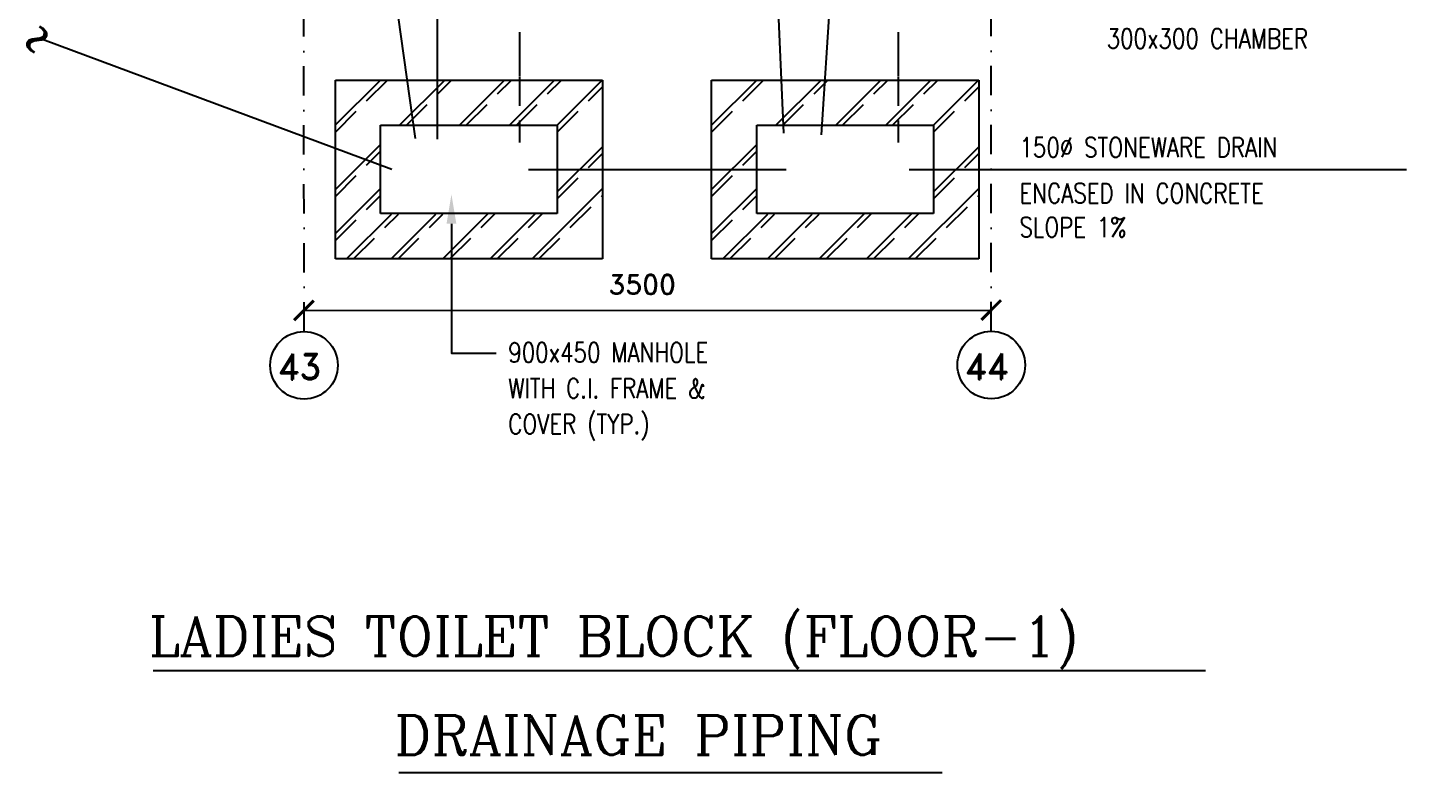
# Model space of a CAD drawing. Extents: x -437689 to -407696, y -55787 to -37037.
# Drawn here: x -425682 to -422171, y -44214 to -42318 of the extents above; entities that cross this region are included whole.
import ezdxf

# ---------------------------------------------------------------- set-up
doc = ezdxf.new("R2010")
doc.units = 0
doc.header["$LTSCALE"] = 150
doc.header["$MEASUREMENT"] = 0
doc.linetypes.add('DASHDOT', pattern=[1, 0.5, -0.25, 0, -0.25])
doc.linetypes.add('DASHED', pattern=[0.75, 0.5, -0.25])
doc.layers.get('0').update_dxf_attribs({"linetype": 'CONTINUOUS'})
for name, color, linetype in [('DR', 6, 'CONTINUOUS'), ('GRID', 252, 'DASHDOT'), ('HAT', 9, 'CONTINUOUS'), ('TE', 3, 'CONTINUOUS'), ('TEXT', 7, 'CONTINUOUS'), ('WALL', 7, 'CONTINUOUS'), ('WASTE', 3, 'DASHED')]:
    doc.layers.add(name, color=color, linetype=linetype)
doc.styles.add('ROMANC', font='ROMANC.SHX')
doc.styles.add('ROMAND', font='ROMAND', dxfattribs={"height": 300})
doc.styles.get("Standard").update_dxf_attribs({"font": 'romand.shx', "height": 225})
doc.styles.add('T', font='romans.shx', dxfattribs={"height": 450})

msp = doc.modelspace()

# ---------------------------------------------------------------- linework, layer by layer
for p, q in [((-424898.4, -42451.9), (-424218.4, -42451.9)), ((-424898.4, -42451.9), (-424783.4, -42451.9)), ((-424898.4, -42906.9), (-424898.4, -42451.9)), ((-424218.4, -42451.9), (-424218.4, -42906.9)), ((-423940.1, -42906.9), (-423940.1, -42451.9)), ((-423940.1, -42451.9), (-423260.1, -42451.9)), ((-423940.1, -42451.9), (-423825.1, -42451.9)), ((-423260.1, -42451.9), (-423260.1, -42906.9)), ((-424783.4, -42791.9), (-424783.4, -42566.9)), ((-424783.4, -42566.9), (-424333.4, -42566.9)), ((-424333.4, -42566.9), (-424333.4, -42791.9)), ((-423825.1, -42791.9), (-423825.1, -42566.9)), ((-423825.1, -42566.9), (-423375.1, -42566.9)), ((-423375.1, -42566.9), (-423375.1, -42791.9)), ((-424333.4, -42791.9), (-424783.4, -42791.9)), ((-423375.1, -42791.9), (-423825.1, -42791.9)), ((-424218.4, -42906.9), (-424898.4, -42906.9)), ((-424783.4, -42906.9), (-424898.4, -42906.9)), ((-423260.1, -42906.9), (-423940.1, -42906.9)), ((-423825.1, -42906.9), (-423940.1, -42906.9))]:
    msp.add_line(p, q)
at = {"linetype": 'CONTINUOUS'}
for p, q in [((-425362.2, -43954.1), (-422682.2, -43954.1)), ((-424736.8, -44213.8), (-423352.7, -44213.8))]:
    msp.add_line(p, q, dxfattribs=at)
msp.add_lwpolyline([(-424602.8, -42817.6), (-424602.8, -43147.2), (-424539.4, -43147.2), (-424489, -43147.2)])
at = {"color": 0, "linetype": 'ByBlock', "const_width": 7.5}
for points in [[(-424953.4, -43013), (-425003.3, -43063)], [(-423253.3, -43062.3), (-423203.4, -43012.3)]]:
    msp.add_lwpolyline(points, dxfattribs=at)
msp.add_solid([(-424615.3, -42817.6), (-424602.8, -42742.6), (-424590.3, -42817.6)])
at = {"layer": 'DR'}
for p, q in [((-423561.6, -41079.5), (-423661.2, -42590.9)), ((-424639.2, -41100.2), (-424639.2, -42602.3)), ((-423807.4, -41416.9, 0), (-423757.5, -42587.5, 0)), ((-424858.7, -41447.2, 0), (-424694.8, -42600.9, 0)), ((-424754.6, -42679.6), (-425644.4, -42348.6)), ((-424406.6, -42679.5), (-423750.7, -42679.5)), ((-424134.6, -42679.5), (-424032.8, -42679.5)), ((-423436.9, -42679.2), (-422283.6, -42679.2)), ((-422293.1, -42679.2), (-422170.9, -42679.2))]:
    msp.add_line(p, q, dxfattribs=at)
at = {"layer": 'DR', "color": 3}
for p, q in [((-424429.4, -42339.1), (-424429.4, -42441)), ((-423465.5, -42339.1), (-423465.5, -42441))]:
    msp.add_line(p, q, dxfattribs=at)
at = {"layer": 'GRID'}
for p, q in [((-424978.1, -43091.8), (-424980, -38278.1)), ((-423228.1, -43091.1), (-423230, -38301.7))]:
    msp.add_line(p, q, dxfattribs=at)
at = {"layer": 'HAT'}
for p, q in [((-424898.6, -42566.9), (-424783.6, -42451.9)), ((-424734.9, -42566.9), (-424619.9, -42451.9)), ((-424582.6, -42566.9), (-424467.6, -42451.9)), ((-424455.1, -42566.9), (-424340.1, -42451.9)), ((-424333.6, -42566.9), (-424218.6, -42451.9)), ((-423940.3, -42566.9), (-423825.3, -42451.9)), ((-423776.6, -42566.9), (-423661.6, -42451.9)), ((-423624.3, -42566.9), (-423509.3, -42451.9)), ((-423496.9, -42566.9), (-423381.9, -42451.9)), ((-423375.3, -42566.9), (-423260.3, -42451.9)), ((-424898.4, -42730.5), (-424783.4, -42615.5)), ((-424333.4, -42736.6), (-424218.4, -42621.6)), ((-423940.1, -42730.5), (-423825.1, -42615.5)), ((-423375.1, -42736.6), (-423260.1, -42621.6)), ((-424898.4, -42842.8), (-424783.4, -42727.8)), ((-424397.5, -42906.9), (-424218.4, -42727.8)), ((-423940.1, -42842.8), (-423825.1, -42727.8)), ((-423439.3, -42906.9), (-423260.1, -42727.8)), ((-424869.6, -42906.9), (-424755.7, -42793)), ((-424756.3, -42906.9), (-424642.4, -42793)), ((-424624.3, -42906.9), (-424509.3, -42791.9)), ((-424503.8, -42906.9), (-424388.8, -42791.9)), ((-423911.3, -42906.9), (-423797.4, -42793)), ((-423798, -42906.9), (-423684.1, -42793)), ((-423666.1, -42906.9), (-423551.1, -42791.9)), ((-423545.5, -42906.9), (-423430.5, -42791.9))]:
    msp.add_line(p, q, dxfattribs=at)
at = {"layer": 'HAT', "linetype": 'DASHED'}
for p, q in [((-424898.4, -42584.4), (-424765.9, -42451.9)), ((-424717.2, -42566.9), (-424602.2, -42451.9)), ((-424564.9, -42566.9), (-424449.9, -42451.9)), ((-424437.5, -42566.9), (-424322.5, -42451.9)), ((-424333.4, -42584.4), (-424218.4, -42469.4)), ((-423940.1, -42584.4), (-423807.7, -42451.9)), ((-423758.9, -42566.9), (-423643.9, -42451.9)), ((-423606.7, -42566.9), (-423491.7, -42451.9)), ((-423479.2, -42566.9), (-423364.2, -42451.9)), ((-423375.1, -42584.4), (-423260.1, -42469.4)), ((-424898.4, -42748.1), (-424783.4, -42633.1)), ((-424333.4, -42754.2), (-424218.4, -42639.2)), ((-423940.1, -42748.1), (-423825.1, -42633.1)), ((-423375.1, -42754.2), (-423260.1, -42639.2)), ((-424898.4, -42860.5), (-424783.4, -42745.5)), ((-424379.9, -42906.9), (-424218.4, -42745.5)), ((-423940.1, -42860.5), (-423825.1, -42745.5)), ((-423421.6, -42906.9), (-423260.1, -42745.5)), ((-424851.9, -42906.9), (-424738, -42793)), ((-424738.6, -42906.9), (-424624.7, -42793)), ((-424606.7, -42906.9), (-424491.7, -42791.9)), ((-424486.1, -42906.9), (-424371.1, -42791.9)), ((-423893.7, -42906.9), (-423779.7, -42793)), ((-423780.4, -42906.9), (-423666.4, -42793)), ((-423648.4, -42906.9), (-423533.4, -42791.9)), ((-423527.8, -42906.9), (-423412.8, -42791.9))]:
    msp.add_line(p, q, dxfattribs=at)
at = {"layer": 'TE', "color": 252, "ltscale": 900}
msp.add_line((-424978.3, -43038), (-423228.3, -43037.3), dxfattribs=at)
at = {"layer": 'TEXT', "linetype": 'CONTINUOUS'}
for centre in [(-424978.1, -43177.8), (-423228.1, -43177.1)]:
    msp.add_circle(centre, 86, dxfattribs=at)
at = {"layer": 'WASTE'}
for p, q in [((-424429.4, -42217.5), (-424429.4, -42610.8)), ((-423465.5, -42217.5), (-423465.5, -42610.8))]:
    msp.add_line(p, q, dxfattribs=at)

# ---------------------------------------------------------------- texts
at = {"linetype": 'CONTINUOUS', "style": 'ROMANC'}
for s, p in [('LADIES TOILET BLOCK (FLOOR-1)', (-425373.1, -43917)), ('DRAINAGE PIPING', (-424747.8, -44168.7))]:
    msp.add_text(s, height=100, dxfattribs=at).set_placement(p)
at = {"layer": 'TEXT', "style": 'T', "width": 0.8}
msp.add_text('~', height=100, rotation=54.4406, dxfattribs=at).set_placement((-425647.5, -42407.2))
for s, p in [('300x300 CHAMBER', (-422934.2, -42371.3)), ('150%%c STONEWARE DRAIN', (-423156.4, -42648.2)), ('ENCASED IN CONCRETE', (-423156.4, -42764.8)), ('SLOPE 1%', (-423156.4, -42851.4)), ('900x450 MANHOLE ', (-424458.1, -43170.1)), ('WITH C.I. FRAME &', (-424458.1, -43261.2)), ('COVER (TYP.)', (-424458.1, -43352.3))]:
    msp.add_text(s, height=50, dxfattribs=at).set_placement(p)
at = {"layer": 'TEXT', "style": 'ROMAND'}
for s, p in [('43', (-425045.7, -43213.7)), ('44', (-423295.7, -43213))]:
    msp.add_text(s, height=65, dxfattribs=at).set_placement(p)
at = {"layer": 'WALL', "color": 7, "linetype": 'CONTINUOUS'}
msp.add_text('3500', height=50, rotation=0.0226, dxfattribs=at).set_placement((-424202.7, -42997.2))

doc.saveas('drawing.dxf')
